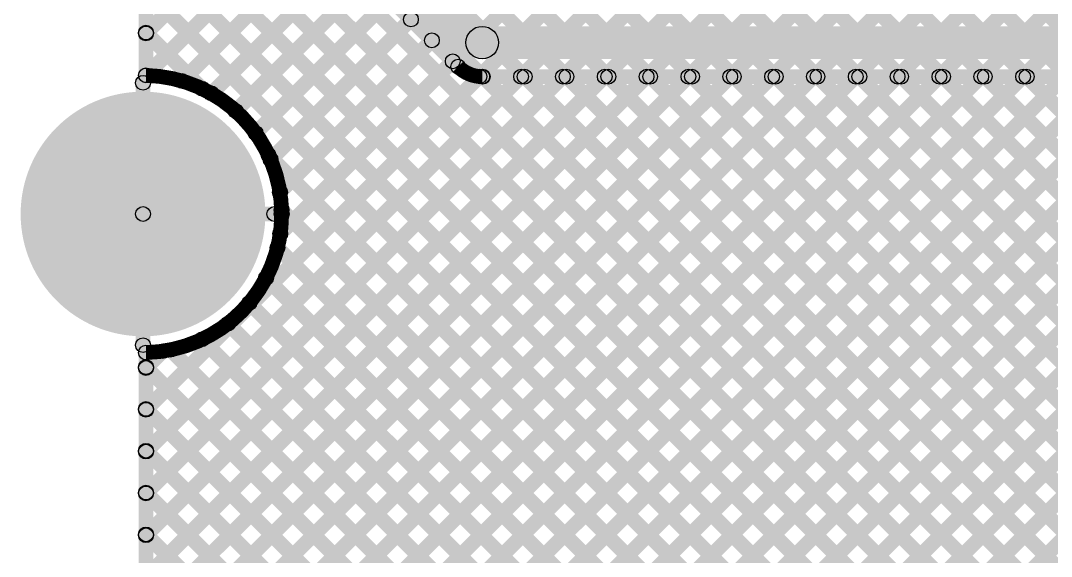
# Model space of a CAD drawing. Header units: millimetres. Extents: x 0.02 to 3.53, y 0 to 2.66.
# Drawn here: x 0.015 to 0.712, y 0.457 to 0.82 of the extents above; entities that cross this region are included whole.
import ezdxf

# ---------------------------------------------------------------- set-up
doc = ezdxf.new("R2010")
doc.units = ezdxf.units.MM
doc.header["$MEASUREMENT"] = 0
for name, color, linetype in [('BottomLayer', 5, 'Continuous'), ('BottomSolder', 6, 'Continuous'), ('PadHoleLayer', 156, 'Continuous'), ('TopLayer', 1, 'Continuous'), ('TopSolder', 216, 'Continuous')]:
    doc.layers.add(name, color=color, linetype=linetype)

msp = doc.modelspace()

# ---------------------------------------------------------------- hatches: boundary and pattern name
at = {"layer": 'BottomLayer'}
for points in [[(0.105, 0.78272), (0.095, 0.78272), (0.095, 1.97319), (0.105, 1.97319)], [(0.09646, 0.97786), (0.10354, 0.98494), (0.98494, 0.10354), (0.97786, 0.09646)], [(0.10354, 0.80759), (0.09646, 0.81466), (0.24805, 0.96624), (0.25512, 0.95917)], [(0.09646, 0.94958), (0.10354, 0.95665), (0.95665, 0.10354), (0.94958, 0.09646)], [(0.10354, 0.7793), (0.09646, 0.78638), (0.24805, 0.93796), (0.25512, 0.93089)], [(0.09646, 0.9213), (0.10354, 0.92837), (0.92837, 0.10354), (0.9213, 0.09646)], [(0.12793, 0.77541), (0.12086, 0.78248), (0.24805, 0.90967), (0.25512, 0.9026)], [(0.09646, 0.89301), (0.10354, 0.90008), (0.90008, 0.10354), (0.89301, 0.09646)], [(0.1478, 0.767), (0.14072, 0.77407), (0.24805, 0.88139), (0.25512, 0.87432)], [(0.09646, 0.86473), (0.10354, 0.8718), (0.8718, 0.10354), (0.86473, 0.09646)], [(0.2668, 0.84989), (0.28236, 0.86545), (0.33512, 0.81269), (0.31956, 0.79714)], [(0.16423, 0.75515), (0.15716, 0.76222), (0.24914, 0.8542), (0.25621, 0.84713)], [(0.09646, 0.83644), (0.10354, 0.84351), (0.84351, 0.10354), (0.83644, 0.09646)], [(0.25478, 0.83787), (0.26185, 0.84494), (0.31461, 0.79219), (0.30754, 0.78511)], [(0.17761, 0.74024), (0.17054, 0.74731), (0.26148, 0.83825), (0.26855, 0.83118)], [(0.1878, 0.72215), (0.18073, 0.72922), (0.27562, 0.82411), (0.28269, 0.81704)], [(0.32734, 0.79391), (0.32734, 0.81591), (1.7238, 0.81591), (1.7238, 0.79391)], [(0.09646, 0.80816), (0.10354, 0.81523), (0.14138, 0.77739), (0.13431, 0.77032)], [(0.19411, 0.70018), (0.18704, 0.70725), (0.28976, 0.80997), (0.29683, 0.80289)], [(0.19432, 0.6721), (0.18725, 0.67917), (0.3039, 0.79582), (0.31097, 0.78875)], [(0.10354, 0.55303), (0.09646, 0.5601), (0.32189, 0.78553), (0.32896, 0.77846)], [(0.10354, 0.10048), (0.09646, 0.10755), (0.77436, 0.78545), (0.78143, 0.77838)], [(0.10354, 0.10048), (0.09646, 0.10755), (0.77436, 0.78545), (0.78143, 0.77838)], [(0.10354, 0.38332), (0.09646, 0.3904), (0.49152, 0.78545), (0.49859, 0.77838)], [(0.10354, 0.41161), (0.09646, 0.41868), (0.46323, 0.78545), (0.47031, 0.77838)], [(0.10354, 0.46818), (0.09646, 0.47525), (0.40667, 0.78545), (0.41374, 0.77838)], [(0.10354, 0.52475), (0.09646, 0.53182), (0.3501, 0.78545), (0.35717, 0.77838)], [(0.10354, 0.43989), (0.09646, 0.44696), (0.43495, 0.78545), (0.44202, 0.77838)], [(0.10354, 0.35504), (0.09646, 0.36211), (0.5198, 0.78545), (0.52687, 0.77838)], [(0.10354, 0.49646), (0.09646, 0.50353), (0.37838, 0.78545), (0.38545, 0.77838)], [(0.10354, 0.32676), (0.09646, 0.33383), (0.54809, 0.78545), (0.55516, 0.77838)], [(0.10354, 0.18533), (0.09646, 0.19241), (0.68951, 0.78545), (0.69658, 0.77838)], [(0.10354, 0.21362), (0.09646, 0.22069), (0.66122, 0.78545), (0.6683, 0.77838)], [(0.10354, 0.12877), (0.09646, 0.13584), (0.74608, 0.78545), (0.75315, 0.77838)], [(0.10354, 0.15705), (0.09646, 0.16412), (0.71779, 0.78545), (0.72486, 0.77838)], [(0.10354, 0.27019), (0.09646, 0.27726), (0.60466, 0.78545), (0.61173, 0.77838)], [(0.10354, 0.29847), (0.09646, 0.30554), (0.57637, 0.78545), (0.58344, 0.77838)], [(0.10354, 0.2419), (0.09646, 0.24897), (0.63294, 0.78545), (0.64001, 0.77838)], [(0.1278, 0.09646), (0.12073, 0.10354), (0.80265, 0.78545), (0.80972, 0.77838)], [(0.15609, 0.09646), (0.14902, 0.10354), (0.83093, 0.78545), (0.838, 0.77838)], [(0.18437, 0.09646), (0.1773, 0.10354), (0.85921, 0.78545), (0.86629, 0.77838)], [(0.21266, 0.09646), (0.20559, 0.10354), (0.8875, 0.78545), (0.89457, 0.77838)], [(0.24094, 0.09646), (0.23387, 0.10354), (0.91578, 0.78545), (0.92285, 0.77838)], [(0.26922, 0.09646), (0.26215, 0.10354), (0.94407, 0.78545), (0.95114, 0.77838)], [(0.29751, 0.09646), (0.29044, 0.10354), (0.97235, 0.78545), (0.97942, 0.77838)], [(0.32579, 0.09646), (0.31872, 0.10354), (1.00064, 0.78545), (1.00771, 0.77838)], [(0.32424, 0.77838), (0.33131, 0.78545), (1.01322, 0.10354), (1.00615, 0.09646)], [(0.32734, 0.77691), (0.32734, 0.78691), (1.71427, 0.78691), (1.71427, 0.77691)], [(0.35408, 0.09646), (0.34701, 0.10354), (1.02892, 0.78545), (1.03599, 0.77838)], [(0.35252, 0.77838), (0.35959, 0.78545), (1.0415, 0.10354), (1.03443, 0.09646)], [(0.3808, 0.77838), (0.38788, 0.78545), (1.06979, 0.10354), (1.06272, 0.09646)], [(0.40909, 0.77838), (0.41616, 0.78545), (1.09807, 0.10354), (1.091, 0.09646)], [(0.43737, 0.77838), (0.44444, 0.78545), (1.12636, 0.10354), (1.11929, 0.09646)], [(0.46566, 0.77838), (0.47273, 0.78545), (1.15464, 0.10354), (1.14757, 0.09646)], [(0.49394, 0.77838), (0.50101, 0.78545), (1.18293, 0.10354), (1.17585, 0.09646)], [(0.52223, 0.77838), (0.5293, 0.78545), (1.21121, 0.10354), (1.20414, 0.09646)], [(0.55051, 0.77838), (0.55758, 0.78545), (1.23949, 0.10354), (1.23242, 0.09646)], [(0.57879, 0.77838), (0.58587, 0.78545), (1.26778, 0.10354), (1.26071, 0.09646)], [(0.60708, 0.77838), (0.61415, 0.78545), (1.29606, 0.10354), (1.28899, 0.09646)], [(0.63536, 0.77838), (0.64243, 0.78545), (1.32435, 0.10354), (1.31728, 0.09646)], [(0.66365, 0.77838), (0.67072, 0.78545), (1.35263, 0.10354), (1.34556, 0.09646)], [(0.69193, 0.77838), (0.699, 0.78545), (1.38092, 0.10354), (1.37384, 0.09646)], [(0.103, 0.689), (0.093, 0.689), (0.093, 0.77774), (0.103, 0.77774)], [(0.17932, 0.72531), (0.18639, 0.73238), (0.81523, 0.10354), (0.80816, 0.09646)], [(0.098, 0.684), (0.098, 0.694), (0.18674, 0.694), (0.18674, 0.684)], [(0.18817, 0.68817), (0.19524, 0.69524), (0.78695, 0.10354), (0.77987, 0.09646)], [(0.103, 0.60026), (0.093, 0.60026), (0.093, 0.689), (0.103, 0.689)], [(0.18539, 0.66266), (0.19246, 0.66974), (0.75866, 0.10354), (0.75159, 0.09646)], [(0.17761, 0.64217), (0.18468, 0.64924), (0.73038, 0.10354), (0.72331, 0.09646)], [(0.16627, 0.62521), (0.17335, 0.63228), (0.70209, 0.10354), (0.69502, 0.09646)], [(0.15186, 0.61135), (0.15893, 0.61842), (0.67381, 0.10354), (0.66674, 0.09646)], [(0.13431, 0.60061), (0.14138, 0.60768), (0.64552, 0.10354), (0.63845, 0.09646)], [(0.10354, 0.58131), (0.09646, 0.58839), (0.10783, 0.59975), (0.1149, 0.59268)], [(0.11305, 0.59358), (0.12012, 0.60066), (0.61724, 0.10354), (0.61017, 0.09646)], [(0.105, 0.1), (0.095, 0.1), (0.095, 0.59528), (0.105, 0.59528)], [(0.09646, 0.58188), (0.10354, 0.58896), (0.58896, 0.10354), (0.58188, 0.09646)], [(0.09646, 0.5536), (0.10354, 0.56067), (0.56067, 0.10354), (0.5536, 0.09646)], [(0.09646, 0.52532), (0.10354, 0.53239), (0.53239, 0.10354), (0.52532, 0.09646)], [(0.09646, 0.49703), (0.10354, 0.5041), (0.5041, 0.10354), (0.49703, 0.09646)], [(0.09646, 0.46875), (0.10354, 0.47582), (0.47582, 0.10354), (0.46875, 0.09646)]]:
    msp.add_hatch(color=5, dxfattribs=at).paths.add_polyline_path(points)
h = msp.add_hatch(color=5, dxfattribs=at)
edge = h.paths.add_edge_path()
edge.add_arc((0.27915, 0.82057), 0.005, 0, 360)
h = msp.add_hatch(color=5, dxfattribs=at)
edge = h.paths.add_edge_path()
edge.add_arc((0.1, 0.81169), 0.005, 0, 360)
h = msp.add_hatch(color=5, dxfattribs=at)
edge = h.paths.add_edge_path()
edge.add_arc((0.1, 0.81112), 0.005, 0, 360)
h = msp.add_hatch(color=5, dxfattribs=at)
edge = h.paths.add_edge_path()
edge.add_arc((0.32734, 0.80491), 0.011, 0, 360)
h = msp.add_hatch(color=5, dxfattribs=at)
edge = h.paths.add_edge_path()
edge.add_arc((0.32734, 0.80491), 0.011, 0, 360)
h = msp.add_hatch(color=5, dxfattribs=at)
edge = h.paths.add_edge_path()
edge.add_arc((0.2933, 0.80643), 0.005, 0, 360)
h = msp.add_hatch(color=5, dxfattribs=at)
edge = h.paths.add_edge_path()
edge.add_arc((0.30744, 0.79229), 0.005, 0, 360)
h = msp.add_hatch(color=5, dxfattribs=at)
edge = h.paths.add_edge_path()
edge.add_arc((0.1, 0.78284), 0.005, 0, 360)
h = msp.add_hatch(color=5, dxfattribs=at)
edge = h.paths.add_edge_path()
edge.add_arc((0.1, 0.78272), 0.005, 0, 360)
h = msp.add_hatch(color=5, dxfattribs=at)
edge = h.paths.add_edge_path()
edge.add_arc((0.1, 0.78272), 0.005, 0, 360)
h = msp.add_hatch(color=5, dxfattribs=at)
edge = h.paths.add_edge_path()
edge.add_arc((0.31108, 0.78865), 0.005, 0, 360)
h = msp.add_hatch(color=5, dxfattribs=at)
edge = h.paths.add_edge_path()
edge.add_arc((0.31108, 0.78865), 0.005, 0, 360)
h = msp.add_hatch(color=5, dxfattribs=at)
edge = h.paths.add_edge_path()
edge.add_arc((0.31108, 0.78865), 0.005, 0, 360)
h = msp.add_hatch(color=5, dxfattribs=at)
edge = h.paths.add_edge_path()
edge.add_arc((0.098, 0.77774), 0.005, 0, 360)
h = msp.add_hatch(color=5, dxfattribs=at)
edge = h.paths.add_edge_path()
edge.add_arc((0.12439, 0.77895), 0.005, 0, 360)
h = msp.add_hatch(color=5, dxfattribs=at)
edge = h.paths.add_edge_path()
edge.add_arc((0.32543, 0.78199), 0.005, 0, 360)
h = msp.add_hatch(color=5, dxfattribs=at)
edge = h.paths.add_edge_path()
edge.add_arc((0.32734, 0.78191), 0.005, 0, 360)
h = msp.add_hatch(color=5, dxfattribs=at)
edge = h.paths.add_edge_path()
edge.add_arc((0.32734, 0.78191), 0.005, 0, 360)
h = msp.add_hatch(color=5, dxfattribs=at)
edge = h.paths.add_edge_path()
edge.add_arc((0.32734, 0.78191), 0.005, 0, 360)
h = msp.add_hatch(color=5, dxfattribs=at)
edge = h.paths.add_edge_path()
edge.add_arc((0.32777, 0.78191), 0.005, 0, 360)
h = msp.add_hatch(color=5, dxfattribs=at)
edge = h.paths.add_edge_path()
edge.add_arc((0.35363, 0.78191), 0.005, 0, 360)
h = msp.add_hatch(color=5, dxfattribs=at)
edge = h.paths.add_edge_path()
edge.add_arc((0.35606, 0.78191), 0.005, 0, 360)
h = msp.add_hatch(color=5, dxfattribs=at)
edge = h.paths.add_edge_path()
edge.add_arc((0.38192, 0.78191), 0.005, 0, 360)
h = msp.add_hatch(color=5, dxfattribs=at)
edge = h.paths.add_edge_path()
edge.add_arc((0.38434, 0.78191), 0.005, 0, 360)
h = msp.add_hatch(color=5, dxfattribs=at)
edge = h.paths.add_edge_path()
edge.add_arc((0.4102, 0.78191), 0.005, 0, 360)
h = msp.add_hatch(color=5, dxfattribs=at)
edge = h.paths.add_edge_path()
edge.add_arc((0.41262, 0.78191), 0.005, 0, 360)
h = msp.add_hatch(color=5, dxfattribs=at)
edge = h.paths.add_edge_path()
edge.add_arc((0.43849, 0.78191), 0.005, 0, 360)
h = msp.add_hatch(color=5, dxfattribs=at)
edge = h.paths.add_edge_path()
edge.add_arc((0.44091, 0.78191), 0.005, 0, 360)
h = msp.add_hatch(color=5, dxfattribs=at)
edge = h.paths.add_edge_path()
edge.add_arc((0.46677, 0.78191), 0.005, 0, 360)
h = msp.add_hatch(color=5, dxfattribs=at)
edge = h.paths.add_edge_path()
edge.add_arc((0.46919, 0.78191), 0.005, 0, 360)
h = msp.add_hatch(color=5, dxfattribs=at)
edge = h.paths.add_edge_path()
edge.add_arc((0.49505, 0.78191), 0.005, 0, 360)
h = msp.add_hatch(color=5, dxfattribs=at)
edge = h.paths.add_edge_path()
edge.add_arc((0.49748, 0.78191), 0.005, 0, 360)
h = msp.add_hatch(color=5, dxfattribs=at)
edge = h.paths.add_edge_path()
edge.add_arc((0.52334, 0.78191), 0.005, 0, 360)
h = msp.add_hatch(color=5, dxfattribs=at)
edge = h.paths.add_edge_path()
edge.add_arc((0.52576, 0.78191), 0.005, 0, 360)
h = msp.add_hatch(color=5, dxfattribs=at)
edge = h.paths.add_edge_path()
edge.add_arc((0.55162, 0.78191), 0.005, 0, 360)
h = msp.add_hatch(color=5, dxfattribs=at)
edge = h.paths.add_edge_path()
edge.add_arc((0.55405, 0.78191), 0.005, 0, 360)
h = msp.add_hatch(color=5, dxfattribs=at)
edge = h.paths.add_edge_path()
edge.add_arc((0.57991, 0.78191), 0.005, 0, 360)
h = msp.add_hatch(color=5, dxfattribs=at)
edge = h.paths.add_edge_path()
edge.add_arc((0.58233, 0.78191), 0.005, 0, 360)
h = msp.add_hatch(color=5, dxfattribs=at)
edge = h.paths.add_edge_path()
edge.add_arc((0.60819, 0.78191), 0.005, 0, 360)
h = msp.add_hatch(color=5, dxfattribs=at)
edge = h.paths.add_edge_path()
edge.add_arc((0.61061, 0.78191), 0.005, 0, 360)
h = msp.add_hatch(color=5, dxfattribs=at)
edge = h.paths.add_edge_path()
edge.add_arc((0.63648, 0.78191), 0.005, 0, 360)
h = msp.add_hatch(color=5, dxfattribs=at)
edge = h.paths.add_edge_path()
edge.add_arc((0.6389, 0.78191), 0.005, 0, 360)
h = msp.add_hatch(color=5, dxfattribs=at)
edge = h.paths.add_edge_path()
edge.add_arc((0.66476, 0.78191), 0.005, 0, 360)
h = msp.add_hatch(color=5, dxfattribs=at)
edge = h.paths.add_edge_path()
edge.add_arc((0.66718, 0.78191), 0.005, 0, 360)
h = msp.add_hatch(color=5, dxfattribs=at)
edge = h.paths.add_edge_path()
edge.add_arc((0.69304, 0.78191), 0.005, 0, 360)
h = msp.add_hatch(color=5, dxfattribs=at)
edge = h.paths.add_edge_path()
edge.add_arc((0.69547, 0.78191), 0.005, 0, 360)
h = msp.add_hatch(color=5, dxfattribs=at)
edge = h.paths.add_edge_path()
edge.add_arc((0.13784, 0.77385), 0.005, 0, 360)
h = msp.add_hatch(color=5, dxfattribs=at)
edge = h.paths.add_edge_path()
edge.add_arc((0.14426, 0.77053), 0.005, 0, 360)
h = msp.add_hatch(color=5, dxfattribs=at)
edge = h.paths.add_edge_path()
edge.add_arc((0.098, 0.689), 0.07874, 0, 360)
h = msp.add_hatch(color=5, dxfattribs=at)
edge = h.paths.add_edge_path()
edge.add_arc((0.1607, 0.75869), 0.005, 0, 360)
h = msp.add_hatch(color=5, dxfattribs=at)
edge = h.paths.add_edge_path()
edge.add_arc((0.17407, 0.74377), 0.005, 0, 360)
h = msp.add_hatch(color=5, dxfattribs=at)
edge = h.paths.add_edge_path()
edge.add_arc((0.18285, 0.72884), 0.005, 0, 360)
h = msp.add_hatch(color=5, dxfattribs=at)
edge = h.paths.add_edge_path()
edge.add_arc((0.18426, 0.72568), 0.005, 0, 360)
h = msp.add_hatch(color=5, dxfattribs=at)
edge = h.paths.add_edge_path()
edge.add_arc((0.19058, 0.70371), 0.005, 0, 360)
h = msp.add_hatch(color=5, dxfattribs=at)
edge = h.paths.add_edge_path()
edge.add_arc((0.098, 0.689), 0.005, 0, 360)
h = msp.add_hatch(color=5, dxfattribs=at)
edge = h.paths.add_edge_path()
edge.add_arc((0.098, 0.689), 0.005, 0, 360)
h = msp.add_hatch(color=5, dxfattribs=at)
edge = h.paths.add_edge_path()
edge.add_arc((0.098, 0.689), 0.005, 0, 360)
h = msp.add_hatch(color=5, dxfattribs=at)
edge = h.paths.add_edge_path()
edge.add_arc((0.18674, 0.689), 0.005, 0, 360)
h = msp.add_hatch(color=5, dxfattribs=at)
edge = h.paths.add_edge_path()
edge.add_arc((0.1917, 0.69171), 0.005, 0, 360)
h = msp.add_hatch(color=5, dxfattribs=at)
edge = h.paths.add_edge_path()
edge.add_arc((0.19174, 0.689), 0.005, 0, 360)
h = msp.add_hatch(color=5, dxfattribs=at)
edge = h.paths.add_edge_path()
edge.add_arc((0.19174, 0.689), 0.005, 0, 360)
h = msp.add_hatch(color=5, dxfattribs=at)
edge = h.paths.add_edge_path()
edge.add_arc((0.19078, 0.67563), 0.005, 0, 360)
h = msp.add_hatch(color=5, dxfattribs=at)
edge = h.paths.add_edge_path()
edge.add_arc((0.18893, 0.6662), 0.005, 0, 360)
h = msp.add_hatch(color=5, dxfattribs=at)
edge = h.paths.add_edge_path()
edge.add_arc((0.18114, 0.6457), 0.005, 0, 360)
h = msp.add_hatch(color=5, dxfattribs=at)
edge = h.paths.add_edge_path()
edge.add_arc((0.16981, 0.62875), 0.005, 0, 360)
h = msp.add_hatch(color=5, dxfattribs=at)
edge = h.paths.add_edge_path()
edge.add_arc((0.15539, 0.61488), 0.005, 0, 360)
h = msp.add_hatch(color=5, dxfattribs=at)
edge = h.paths.add_edge_path()
edge.add_arc((0.13784, 0.60415), 0.005, 0, 360)
h = msp.add_hatch(color=5, dxfattribs=at)
edge = h.paths.add_edge_path()
edge.add_arc((0.098, 0.60026), 0.005, 0, 360)
h = msp.add_hatch(color=5, dxfattribs=at)
edge = h.paths.add_edge_path()
edge.add_arc((0.1, 0.59528), 0.005, 0, 360)
h = msp.add_hatch(color=5, dxfattribs=at)
edge = h.paths.add_edge_path()
edge.add_arc((0.1, 0.59528), 0.005, 0, 360)
h = msp.add_hatch(color=5, dxfattribs=at)
edge = h.paths.add_edge_path()
edge.add_arc((0.11137, 0.59622), 0.005, 0, 360)
h = msp.add_hatch(color=5, dxfattribs=at)
edge = h.paths.add_edge_path()
edge.add_arc((0.11658, 0.59712), 0.005, 0, 360)
h = msp.add_hatch(color=5, dxfattribs=at)
edge = h.paths.add_edge_path()
edge.add_arc((0.1, 0.58542), 0.005, 0, 360)
h = msp.add_hatch(color=5, dxfattribs=at)
edge = h.paths.add_edge_path()
edge.add_arc((0.1, 0.58485), 0.005, 0, 360)
h = msp.add_hatch(color=5, dxfattribs=at)
edge = h.paths.add_edge_path()
edge.add_arc((0.1, 0.55714), 0.005, 0, 360)
h = msp.add_hatch(color=5, dxfattribs=at)
edge = h.paths.add_edge_path()
edge.add_arc((0.1, 0.55657), 0.005, 0, 360)
h = msp.add_hatch(color=5, dxfattribs=at)
edge = h.paths.add_edge_path()
edge.add_arc((0.1, 0.52885), 0.005, 0, 360)
h = msp.add_hatch(color=5, dxfattribs=at)
edge = h.paths.add_edge_path()
edge.add_arc((0.1, 0.52828), 0.005, 0, 360)
h = msp.add_hatch(color=5, dxfattribs=at)
edge = h.paths.add_edge_path()
edge.add_arc((0.1, 0.50057), 0.005, 0, 360)
h = msp.add_hatch(color=5, dxfattribs=at)
edge = h.paths.add_edge_path()
edge.add_arc((0.1, 0.5), 0.005, 0, 360)
h = msp.add_hatch(color=5, dxfattribs=at)
edge = h.paths.add_edge_path()
edge.add_arc((0.1, 0.47228), 0.005, 0, 360)
h = msp.add_hatch(color=5, dxfattribs=at)
edge = h.paths.add_edge_path()
edge.add_arc((0.1, 0.47171), 0.005, 0, 360)
at = {"layer": 'BottomSolder'}
h = msp.add_hatch(color=6, dxfattribs=at)
edge = h.paths.add_edge_path()
edge.add_arc((0.098, 0.689), 0.08274, 0, 360)
at = {"layer": 'PadHoleLayer'}
h = msp.add_hatch(color=156, dxfattribs=at)
edge = h.paths.add_edge_path()
edge.add_arc((0.098, 0.689), 0.04921, 0, 360)
at = {"layer": 'TopLayer'}
for points in [[(0.105, 0.78272), (0.095, 0.78272), (0.095, 1.97319), (0.105, 1.97319)], [(0.10354, 0.46818), (0.09646, 0.47525), (1.42008, 1.79886), (1.42715, 1.79179)], [(0.10354, 0.43989), (0.09646, 0.44696), (1.42764, 1.77814), (1.43471, 1.77107)], [(0.10354, 0.41161), (0.09646, 0.41868), (1.45593, 1.77814), (1.463, 1.77107)], [(0.10354, 0.38332), (0.09646, 0.3904), (1.4839, 1.77783), (1.49097, 1.77076)], [(0.10354, 0.35504), (0.09646, 0.36211), (1.24185, 1.5075), (1.24892, 1.50043)], [(0.10354, 0.32676), (0.09646, 0.33383), (1.24757, 1.48493), (1.25464, 1.47786)], [(0.10354, 0.29847), (0.09646, 0.30554), (1.21852, 1.4276), (1.22559, 1.42053)], [(0.09646, 1.40213), (0.10354, 1.4092), (1.4092, 0.10354), (1.40213, 0.09646)], [(0.10354, 0.27019), (0.09646, 0.27726), (1.21852, 1.39931), (1.22559, 1.39224)], [(0.09646, 1.37384), (0.10354, 1.38092), (1.38092, 0.10354), (1.37384, 0.09646)], [(0.10354, 0.2419), (0.09646, 0.24897), (1.21852, 1.37103), (1.22559, 1.36396)], [(0.10354, 0.80759), (0.09646, 0.81466), (0.63593, 1.35412), (0.643, 1.34705)], [(0.09646, 1.34556), (0.10354, 1.35263), (1.35263, 0.10354), (1.34556, 0.09646)], [(0.10354, 0.21362), (0.09646, 0.22069), (1.21852, 1.34274), (1.22559, 1.33567)], [(0.10354, 0.7793), (0.09646, 0.78638), (0.64258, 1.33249), (0.64965, 1.32542)], [(0.09646, 1.31728), (0.10354, 1.32435), (1.32435, 0.10354), (1.31728, 0.09646)], [(0.10354, 0.18533), (0.09646, 0.19241), (1.21852, 1.31446), (1.22559, 1.30739)], [(0.12793, 0.77541), (0.12086, 0.78248), (0.64397, 1.3056), (0.65104, 1.29853)], [(0.09646, 1.28899), (0.10354, 1.29606), (1.29606, 0.10354), (1.28899, 0.09646)], [(0.10354, 0.15705), (0.09646, 0.16412), (1.21852, 1.28618), (1.22559, 1.2791)], [(0.09646, 1.26071), (0.10354, 1.26778), (1.26778, 0.10354), (1.26071, 0.09646)], [(0.10354, 0.12877), (0.09646, 0.13584), (1.21852, 1.25789), (1.22559, 1.25082)], [(0.1478, 0.767), (0.14072, 0.77407), (0.61688, 1.25023), (0.62395, 1.24316)], [(0.09646, 1.23242), (0.10354, 1.23949), (1.23949, 0.10354), (1.23242, 0.09646)], [(0.10354, 0.10048), (0.09646, 0.10755), (1.21852, 1.22961), (1.22559, 1.22254)], [(0.10354, 0.10048), (0.09646, 0.10755), (1.21852, 1.22961), (1.22559, 1.22254)], [(0.09646, 1.20414), (0.10354, 1.21121), (1.21121, 0.10354), (1.20414, 0.09646)], [(0.1278, 0.09646), (0.12073, 0.10354), (1.21852, 1.20132), (1.22559, 1.19425)], [(0.16423, 0.75515), (0.15716, 0.76222), (0.58171, 1.18676), (0.58878, 1.17969)], [(0.09646, 1.17585), (0.10354, 1.18293), (1.18293, 0.10354), (1.17585, 0.09646)], [(0.15609, 0.09646), (0.14902, 0.10354), (1.21852, 1.17304), (1.22559, 1.16597)], [(0.09646, 1.14757), (0.10354, 1.15464), (1.15464, 0.10354), (1.14757, 0.09646)], [(0.18437, 0.09646), (0.1773, 0.10354), (1.22101, 1.14725), (1.22808, 1.14018)], [(0.21266, 0.09646), (0.20559, 0.10354), (1.23435, 1.1323), (1.24142, 1.12523)], [(0.09646, 1.11929), (0.10354, 1.12636), (1.12636, 0.10354), (1.11929, 0.09646)], [(0.17761, 0.74024), (0.17054, 0.74731), (0.54653, 1.1233), (0.5536, 1.11623)], [(0.24094, 0.09646), (0.23387, 0.10354), (1.24849, 1.11816), (1.25557, 1.11109)], [(0.26922, 0.09646), (0.26215, 0.10354), (1.26277, 1.10416), (1.26985, 1.09709)], [(0.09646, 1.091), (0.10354, 1.09807), (1.09807, 0.10354), (1.091, 0.09646)], [(0.29751, 0.09646), (0.29044, 0.10354), (1.2863, 1.0994), (1.29338, 1.09233)], [(0.32579, 0.09646), (0.31872, 0.10354), (1.31459, 1.0994), (1.32166, 1.09233)], [(0.35408, 0.09646), (0.34701, 0.10354), (1.34287, 1.0994), (1.34994, 1.09233)], [(0.09646, 1.06272), (0.10354, 1.06979), (1.06979, 0.10354), (1.06272, 0.09646)], [(0.1878, 0.72215), (0.18073, 0.72922), (0.51318, 1.06166), (0.52025, 1.05459)], [(0.09646, 1.03443), (0.10354, 1.0415), (1.0415, 0.10354), (1.03443, 0.09646)], [(0.19411, 0.70018), (0.18704, 0.70725), (0.50576, 1.02596), (0.51283, 1.01889)], [(0.09646, 1.00615), (0.10354, 1.01322), (1.01322, 0.10354), (1.00615, 0.09646)], [(0.10354, 0.55303), (0.09646, 0.5601), (0.54119, 1.00482), (0.54826, 0.99775)], [(0.19432, 0.6721), (0.18725, 0.67917), (0.51802, 1.00994), (0.52509, 1.00287)], [(0.5287, 0.99818), (0.53577, 1.00525), (1.43748, 0.10354), (1.43041, 0.09646)], [(0.10354, 0.52475), (0.09646, 0.53182), (0.56397, 0.99932), (0.57104, 0.99225)], [(0.09646, 0.97786), (0.10354, 0.98494), (0.98494, 0.10354), (0.97786, 0.09646)], [(0.10354, 0.49646), (0.09646, 0.50353), (0.57722, 0.98429), (0.58429, 0.97722)], [(0.09646, 0.94958), (0.10354, 0.95665), (0.95665, 0.10354), (0.94958, 0.09646)], [(0.09646, 0.9213), (0.10354, 0.92837), (0.92837, 0.10354), (0.9213, 0.09646)], [(0.09646, 0.89301), (0.10354, 0.90008), (0.90008, 0.10354), (0.89301, 0.09646)], [(0.09646, 0.86473), (0.10354, 0.8718), (0.8718, 0.10354), (0.86473, 0.09646)], [(0.09646, 0.83644), (0.10354, 0.84351), (0.84351, 0.10354), (0.83644, 0.09646)], [(0.09646, 0.80816), (0.10354, 0.81523), (0.14138, 0.77739), (0.13431, 0.77032)], [(0.103, 0.689), (0.093, 0.689), (0.093, 0.77774), (0.103, 0.77774)], [(0.17932, 0.72531), (0.18639, 0.73238), (0.81523, 0.10354), (0.80816, 0.09646)], [(0.098, 0.684), (0.098, 0.694), (0.18674, 0.694), (0.18674, 0.684)], [(0.18817, 0.68817), (0.19524, 0.69524), (0.78695, 0.10354), (0.77987, 0.09646)], [(0.103, 0.60026), (0.093, 0.60026), (0.093, 0.689), (0.103, 0.689)], [(0.18539, 0.66266), (0.19246, 0.66974), (0.75866, 0.10354), (0.75159, 0.09646)], [(0.17761, 0.64217), (0.18468, 0.64924), (0.73038, 0.10354), (0.72331, 0.09646)], [(0.16627, 0.62521), (0.17335, 0.63228), (0.70209, 0.10354), (0.69502, 0.09646)], [(0.15186, 0.61135), (0.15893, 0.61842), (0.67381, 0.10354), (0.66674, 0.09646)], [(0.13431, 0.60061), (0.14138, 0.60768), (0.64552, 0.10354), (0.63845, 0.09646)], [(0.10354, 0.58131), (0.09646, 0.58839), (0.10783, 0.59975), (0.1149, 0.59268)], [(0.11305, 0.59358), (0.12012, 0.60066), (0.61724, 0.10354), (0.61017, 0.09646)], [(0.105, 0.1), (0.095, 0.1), (0.095, 0.59528), (0.105, 0.59528)], [(0.09646, 0.58188), (0.10354, 0.58896), (0.58896, 0.10354), (0.58188, 0.09646)], [(0.09646, 0.5536), (0.10354, 0.56067), (0.56067, 0.10354), (0.5536, 0.09646)], [(0.09646, 0.52532), (0.10354, 0.53239), (0.53239, 0.10354), (0.52532, 0.09646)], [(0.09646, 0.49703), (0.10354, 0.5041), (0.5041, 0.10354), (0.49703, 0.09646)], [(0.09646, 0.46875), (0.10354, 0.47582), (0.47582, 0.10354), (0.46875, 0.09646)]]:
    msp.add_hatch(color=1, dxfattribs=at).paths.add_polyline_path(points)
h = msp.add_hatch(color=1, dxfattribs=at)
edge = h.paths.add_edge_path()
edge.add_arc((0.1, 0.81169), 0.005, 0, 360)
h = msp.add_hatch(color=1, dxfattribs=at)
edge = h.paths.add_edge_path()
edge.add_arc((0.1, 0.81112), 0.005, 0, 360)
h = msp.add_hatch(color=1, dxfattribs=at)
edge = h.paths.add_edge_path()
edge.add_arc((0.1, 0.78284), 0.005, 0, 360)
h = msp.add_hatch(color=1, dxfattribs=at)
edge = h.paths.add_edge_path()
edge.add_arc((0.1, 0.78272), 0.005, 0, 360)
h = msp.add_hatch(color=1, dxfattribs=at)
edge = h.paths.add_edge_path()
edge.add_arc((0.1, 0.78272), 0.005, 0, 360)
h = msp.add_hatch(color=1, dxfattribs=at)
edge = h.paths.add_edge_path()
edge.add_arc((0.098, 0.77774), 0.005, 0, 360)
h = msp.add_hatch(color=1, dxfattribs=at)
edge = h.paths.add_edge_path()
edge.add_arc((0.12439, 0.77895), 0.005, 0, 360)
h = msp.add_hatch(color=1, dxfattribs=at)
edge = h.paths.add_edge_path()
edge.add_arc((0.13784, 0.77385), 0.005, 0, 360)
h = msp.add_hatch(color=1, dxfattribs=at)
edge = h.paths.add_edge_path()
edge.add_arc((0.14426, 0.77053), 0.005, 0, 360)
h = msp.add_hatch(color=1, dxfattribs=at)
edge = h.paths.add_edge_path()
edge.add_arc((0.098, 0.689), 0.07874, 0, 360)
h = msp.add_hatch(color=1, dxfattribs=at)
edge = h.paths.add_edge_path()
edge.add_arc((0.1607, 0.75869), 0.005, 0, 360)
h = msp.add_hatch(color=1, dxfattribs=at)
edge = h.paths.add_edge_path()
edge.add_arc((0.17407, 0.74377), 0.005, 0, 360)
h = msp.add_hatch(color=1, dxfattribs=at)
edge = h.paths.add_edge_path()
edge.add_arc((0.18285, 0.72884), 0.005, 0, 360)
h = msp.add_hatch(color=1, dxfattribs=at)
edge = h.paths.add_edge_path()
edge.add_arc((0.18426, 0.72568), 0.005, 0, 360)
h = msp.add_hatch(color=1, dxfattribs=at)
edge = h.paths.add_edge_path()
edge.add_arc((0.19058, 0.70371), 0.005, 0, 360)
h = msp.add_hatch(color=1, dxfattribs=at)
edge = h.paths.add_edge_path()
edge.add_arc((0.098, 0.689), 0.005, 0, 360)
h = msp.add_hatch(color=1, dxfattribs=at)
edge = h.paths.add_edge_path()
edge.add_arc((0.098, 0.689), 0.005, 0, 360)
h = msp.add_hatch(color=1, dxfattribs=at)
edge = h.paths.add_edge_path()
edge.add_arc((0.098, 0.689), 0.005, 0, 360)
h = msp.add_hatch(color=1, dxfattribs=at)
edge = h.paths.add_edge_path()
edge.add_arc((0.18674, 0.689), 0.005, 0, 360)
h = msp.add_hatch(color=1, dxfattribs=at)
edge = h.paths.add_edge_path()
edge.add_arc((0.1917, 0.69171), 0.005, 0, 360)
h = msp.add_hatch(color=1, dxfattribs=at)
edge = h.paths.add_edge_path()
edge.add_arc((0.19174, 0.689), 0.005, 0, 360)
h = msp.add_hatch(color=1, dxfattribs=at)
edge = h.paths.add_edge_path()
edge.add_arc((0.19174, 0.689), 0.005, 0, 360)
h = msp.add_hatch(color=1, dxfattribs=at)
edge = h.paths.add_edge_path()
edge.add_arc((0.19078, 0.67563), 0.005, 0, 360)
h = msp.add_hatch(color=1, dxfattribs=at)
edge = h.paths.add_edge_path()
edge.add_arc((0.18893, 0.6662), 0.005, 0, 360)
h = msp.add_hatch(color=1, dxfattribs=at)
edge = h.paths.add_edge_path()
edge.add_arc((0.18114, 0.6457), 0.005, 0, 360)
h = msp.add_hatch(color=1, dxfattribs=at)
edge = h.paths.add_edge_path()
edge.add_arc((0.16981, 0.62875), 0.005, 0, 360)
h = msp.add_hatch(color=1, dxfattribs=at)
edge = h.paths.add_edge_path()
edge.add_arc((0.15539, 0.61488), 0.005, 0, 360)
h = msp.add_hatch(color=1, dxfattribs=at)
edge = h.paths.add_edge_path()
edge.add_arc((0.13784, 0.60415), 0.005, 0, 360)
h = msp.add_hatch(color=1, dxfattribs=at)
edge = h.paths.add_edge_path()
edge.add_arc((0.098, 0.60026), 0.005, 0, 360)
h = msp.add_hatch(color=1, dxfattribs=at)
edge = h.paths.add_edge_path()
edge.add_arc((0.1, 0.59528), 0.005, 0, 360)
h = msp.add_hatch(color=1, dxfattribs=at)
edge = h.paths.add_edge_path()
edge.add_arc((0.1, 0.59528), 0.005, 0, 360)
h = msp.add_hatch(color=1, dxfattribs=at)
edge = h.paths.add_edge_path()
edge.add_arc((0.11137, 0.59622), 0.005, 0, 360)
h = msp.add_hatch(color=1, dxfattribs=at)
edge = h.paths.add_edge_path()
edge.add_arc((0.11658, 0.59712), 0.005, 0, 360)
h = msp.add_hatch(color=1, dxfattribs=at)
edge = h.paths.add_edge_path()
edge.add_arc((0.1, 0.58542), 0.005, 0, 360)
h = msp.add_hatch(color=1, dxfattribs=at)
edge = h.paths.add_edge_path()
edge.add_arc((0.1, 0.58485), 0.005, 0, 360)
h = msp.add_hatch(color=1, dxfattribs=at)
edge = h.paths.add_edge_path()
edge.add_arc((0.1, 0.55714), 0.005, 0, 360)
h = msp.add_hatch(color=1, dxfattribs=at)
edge = h.paths.add_edge_path()
edge.add_arc((0.1, 0.55657), 0.005, 0, 360)
h = msp.add_hatch(color=1, dxfattribs=at)
edge = h.paths.add_edge_path()
edge.add_arc((0.1, 0.52885), 0.005, 0, 360)
h = msp.add_hatch(color=1, dxfattribs=at)
edge = h.paths.add_edge_path()
edge.add_arc((0.1, 0.52828), 0.005, 0, 360)
h = msp.add_hatch(color=1, dxfattribs=at)
edge = h.paths.add_edge_path()
edge.add_arc((0.1, 0.50057), 0.005, 0, 360)
h = msp.add_hatch(color=1, dxfattribs=at)
edge = h.paths.add_edge_path()
edge.add_arc((0.1, 0.5), 0.005, 0, 360)
h = msp.add_hatch(color=1, dxfattribs=at)
edge = h.paths.add_edge_path()
edge.add_arc((0.1, 0.47228), 0.005, 0, 360)
h = msp.add_hatch(color=1, dxfattribs=at)
edge = h.paths.add_edge_path()
edge.add_arc((0.1, 0.47171), 0.005, 0, 360)
at = {"layer": 'TopSolder'}
h = msp.add_hatch(color=216, dxfattribs=at)
edge = h.paths.add_edge_path()
edge.add_arc((0.098, 0.689), 0.08274, 0, 360)

# ---------------------------------------------------------------- linework, layer by layer
at = {"layer": 'BottomLayer', "const_width": 0.01}
for points in [[(0.1, 0.78272, -0.407978), (0.19174, 0.689)], [(0.32734, 0.78191, -0.198912), (0.31108, 0.78865)], [(0.32734, 0.78191, -0.198912), (0.31108, 0.78865)], [(0.19174, 0.689, -0.407978), (0.1, 0.59528)]]:
    msp.add_lwpolyline(points, format="xyb", dxfattribs=at)
at = {"layer": 'BottomLayer'}
for centre, radius in [((0.27915, 0.82057), 0.005), ((0.1, 0.81169), 0.005), ((0.1, 0.81112), 0.005), ((0.32734, 0.80491), 0.011), ((0.32734, 0.80491), 0.011), ((0.2933, 0.80643), 0.005), ((0.30744, 0.79229), 0.005), ((0.1, 0.78284), 0.005), ((0.1, 0.78272), 0.005), ((0.1, 0.78272), 0.005), ((0.31108, 0.78865), 0.005), ((0.31108, 0.78865), 0.005), ((0.31108, 0.78865), 0.005), ((0.098, 0.77774), 0.005), ((0.12439, 0.77895), 0.005), ((0.32543, 0.78199), 0.005), ((0.32734, 0.78191), 0.005), ((0.32734, 0.78191), 0.005), ((0.32734, 0.78191), 0.005), ((0.32777, 0.78191), 0.005), ((0.35363, 0.78191), 0.005), ((0.35606, 0.78191), 0.005), ((0.38192, 0.78191), 0.005), ((0.38434, 0.78191), 0.005), ((0.4102, 0.78191), 0.005), ((0.41262, 0.78191), 0.005), ((0.43849, 0.78191), 0.005), ((0.44091, 0.78191), 0.005), ((0.46677, 0.78191), 0.005), ((0.46919, 0.78191), 0.005), ((0.49505, 0.78191), 0.005), ((0.49748, 0.78191), 0.005), ((0.52334, 0.78191), 0.005), ((0.52576, 0.78191), 0.005), ((0.55162, 0.78191), 0.005), ((0.55405, 0.78191), 0.005), ((0.57991, 0.78191), 0.005), ((0.58233, 0.78191), 0.005), ((0.60819, 0.78191), 0.005), ((0.61061, 0.78191), 0.005), ((0.63648, 0.78191), 0.005), ((0.6389, 0.78191), 0.005), ((0.66476, 0.78191), 0.005), ((0.66718, 0.78191), 0.005), ((0.69304, 0.78191), 0.005), ((0.69547, 0.78191), 0.005), ((0.13784, 0.77385), 0.005), ((0.14426, 0.77053), 0.005), ((0.1607, 0.75869), 0.005), ((0.17407, 0.74377), 0.005), ((0.18285, 0.72884), 0.005), ((0.18426, 0.72568), 0.005), ((0.19058, 0.70371), 0.005), ((0.098, 0.689), 0.005), ((0.098, 0.689), 0.005), ((0.098, 0.689), 0.005), ((0.18674, 0.689), 0.005), ((0.1917, 0.69171), 0.005), ((0.19174, 0.689), 0.005), ((0.19174, 0.689), 0.005), ((0.19078, 0.67563), 0.005), ((0.18893, 0.6662), 0.005), ((0.18114, 0.6457), 0.005), ((0.16981, 0.62875), 0.005), ((0.15539, 0.61488), 0.005), ((0.13784, 0.60415), 0.005), ((0.098, 0.60026), 0.005), ((0.1, 0.59528), 0.005), ((0.1, 0.59528), 0.005), ((0.11137, 0.59622), 0.005), ((0.11658, 0.59712), 0.005), ((0.1, 0.58542), 0.005), ((0.1, 0.58485), 0.005), ((0.1, 0.55714), 0.005), ((0.1, 0.55657), 0.005), ((0.1, 0.52885), 0.005), ((0.1, 0.52828), 0.005), ((0.1, 0.50057), 0.005), ((0.1, 0.5), 0.005), ((0.1, 0.47228), 0.005), ((0.1, 0.47171), 0.005)]:
    msp.add_circle(centre, radius, dxfattribs=at)
at = {"layer": 'TopLayer', "const_width": 0.01}
for points in [[(0.1, 0.78272, -0.407978), (0.19174, 0.689)], [(0.19174, 0.689, -0.407978), (0.1, 0.59528)]]:
    msp.add_lwpolyline(points, format="xyb", dxfattribs=at)
at = {"layer": 'TopLayer'}
for centre in [(0.1, 0.81169), (0.1, 0.81112), (0.1, 0.78284), (0.1, 0.78272), (0.1, 0.78272), (0.098, 0.77774), (0.12439, 0.77895), (0.13784, 0.77385), (0.14426, 0.77053), (0.1607, 0.75869), (0.17407, 0.74377), (0.18285, 0.72884), (0.18426, 0.72568), (0.19058, 0.70371), (0.098, 0.689), (0.098, 0.689), (0.098, 0.689), (0.18674, 0.689), (0.1917, 0.69171), (0.19174, 0.689), (0.19174, 0.689), (0.19078, 0.67563), (0.18893, 0.6662), (0.18114, 0.6457), (0.16981, 0.62875), (0.15539, 0.61488), (0.13784, 0.60415), (0.098, 0.60026), (0.1, 0.59528), (0.1, 0.59528), (0.11137, 0.59622), (0.11658, 0.59712), (0.1, 0.58542), (0.1, 0.58485), (0.1, 0.55714), (0.1, 0.55657), (0.1, 0.52885), (0.1, 0.52828), (0.1, 0.50057), (0.1, 0.5), (0.1, 0.47228), (0.1, 0.47171)]:
    msp.add_circle(centre, 0.005, dxfattribs=at)

doc.saveas('drawing.dxf')
